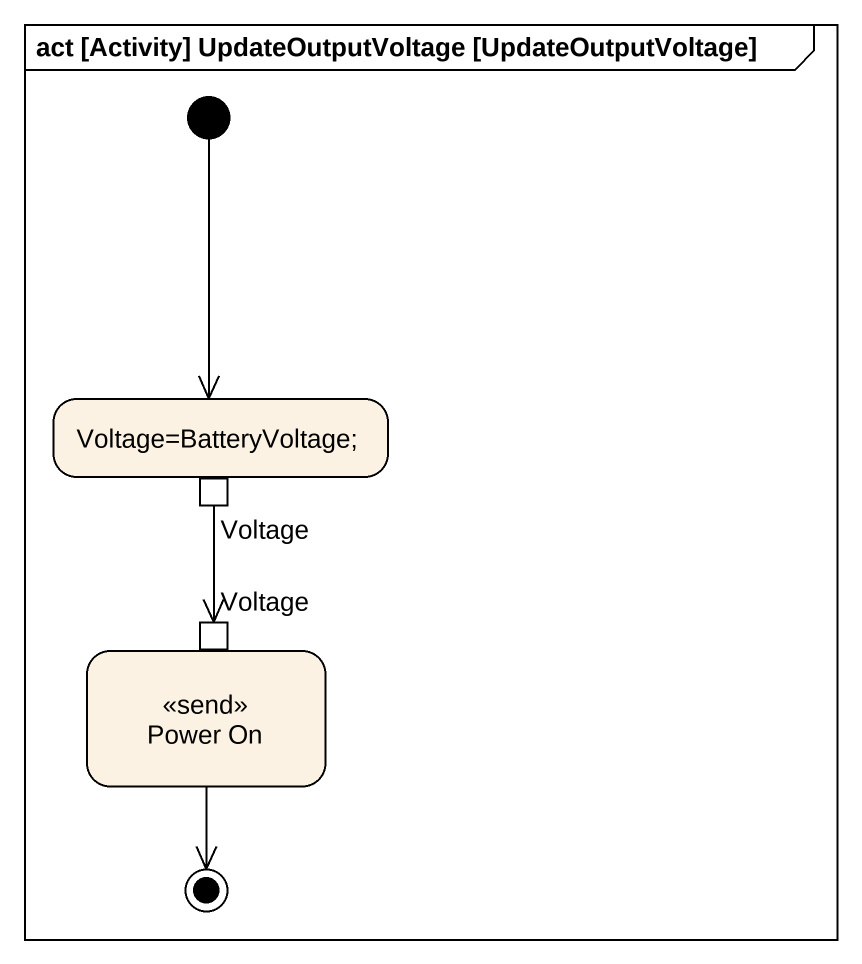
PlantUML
@startuml
mainframe act [Activity] UpdateOutputVoltage [UpdateOutputVoltage]
hide empty description
state "Voltage=BatteryVoltage;" as Voltage_BatteryVoltage {
  state Voltage <<outputPin>>
}
state "Power On" as Power_On <<send>> {
  state "Voltage" as Voltage_2 <<inputPin>>
}
[*] --> Voltage_BatteryVoltage
Voltage --> Voltage_2
Power_On --> [*]
@enduml
